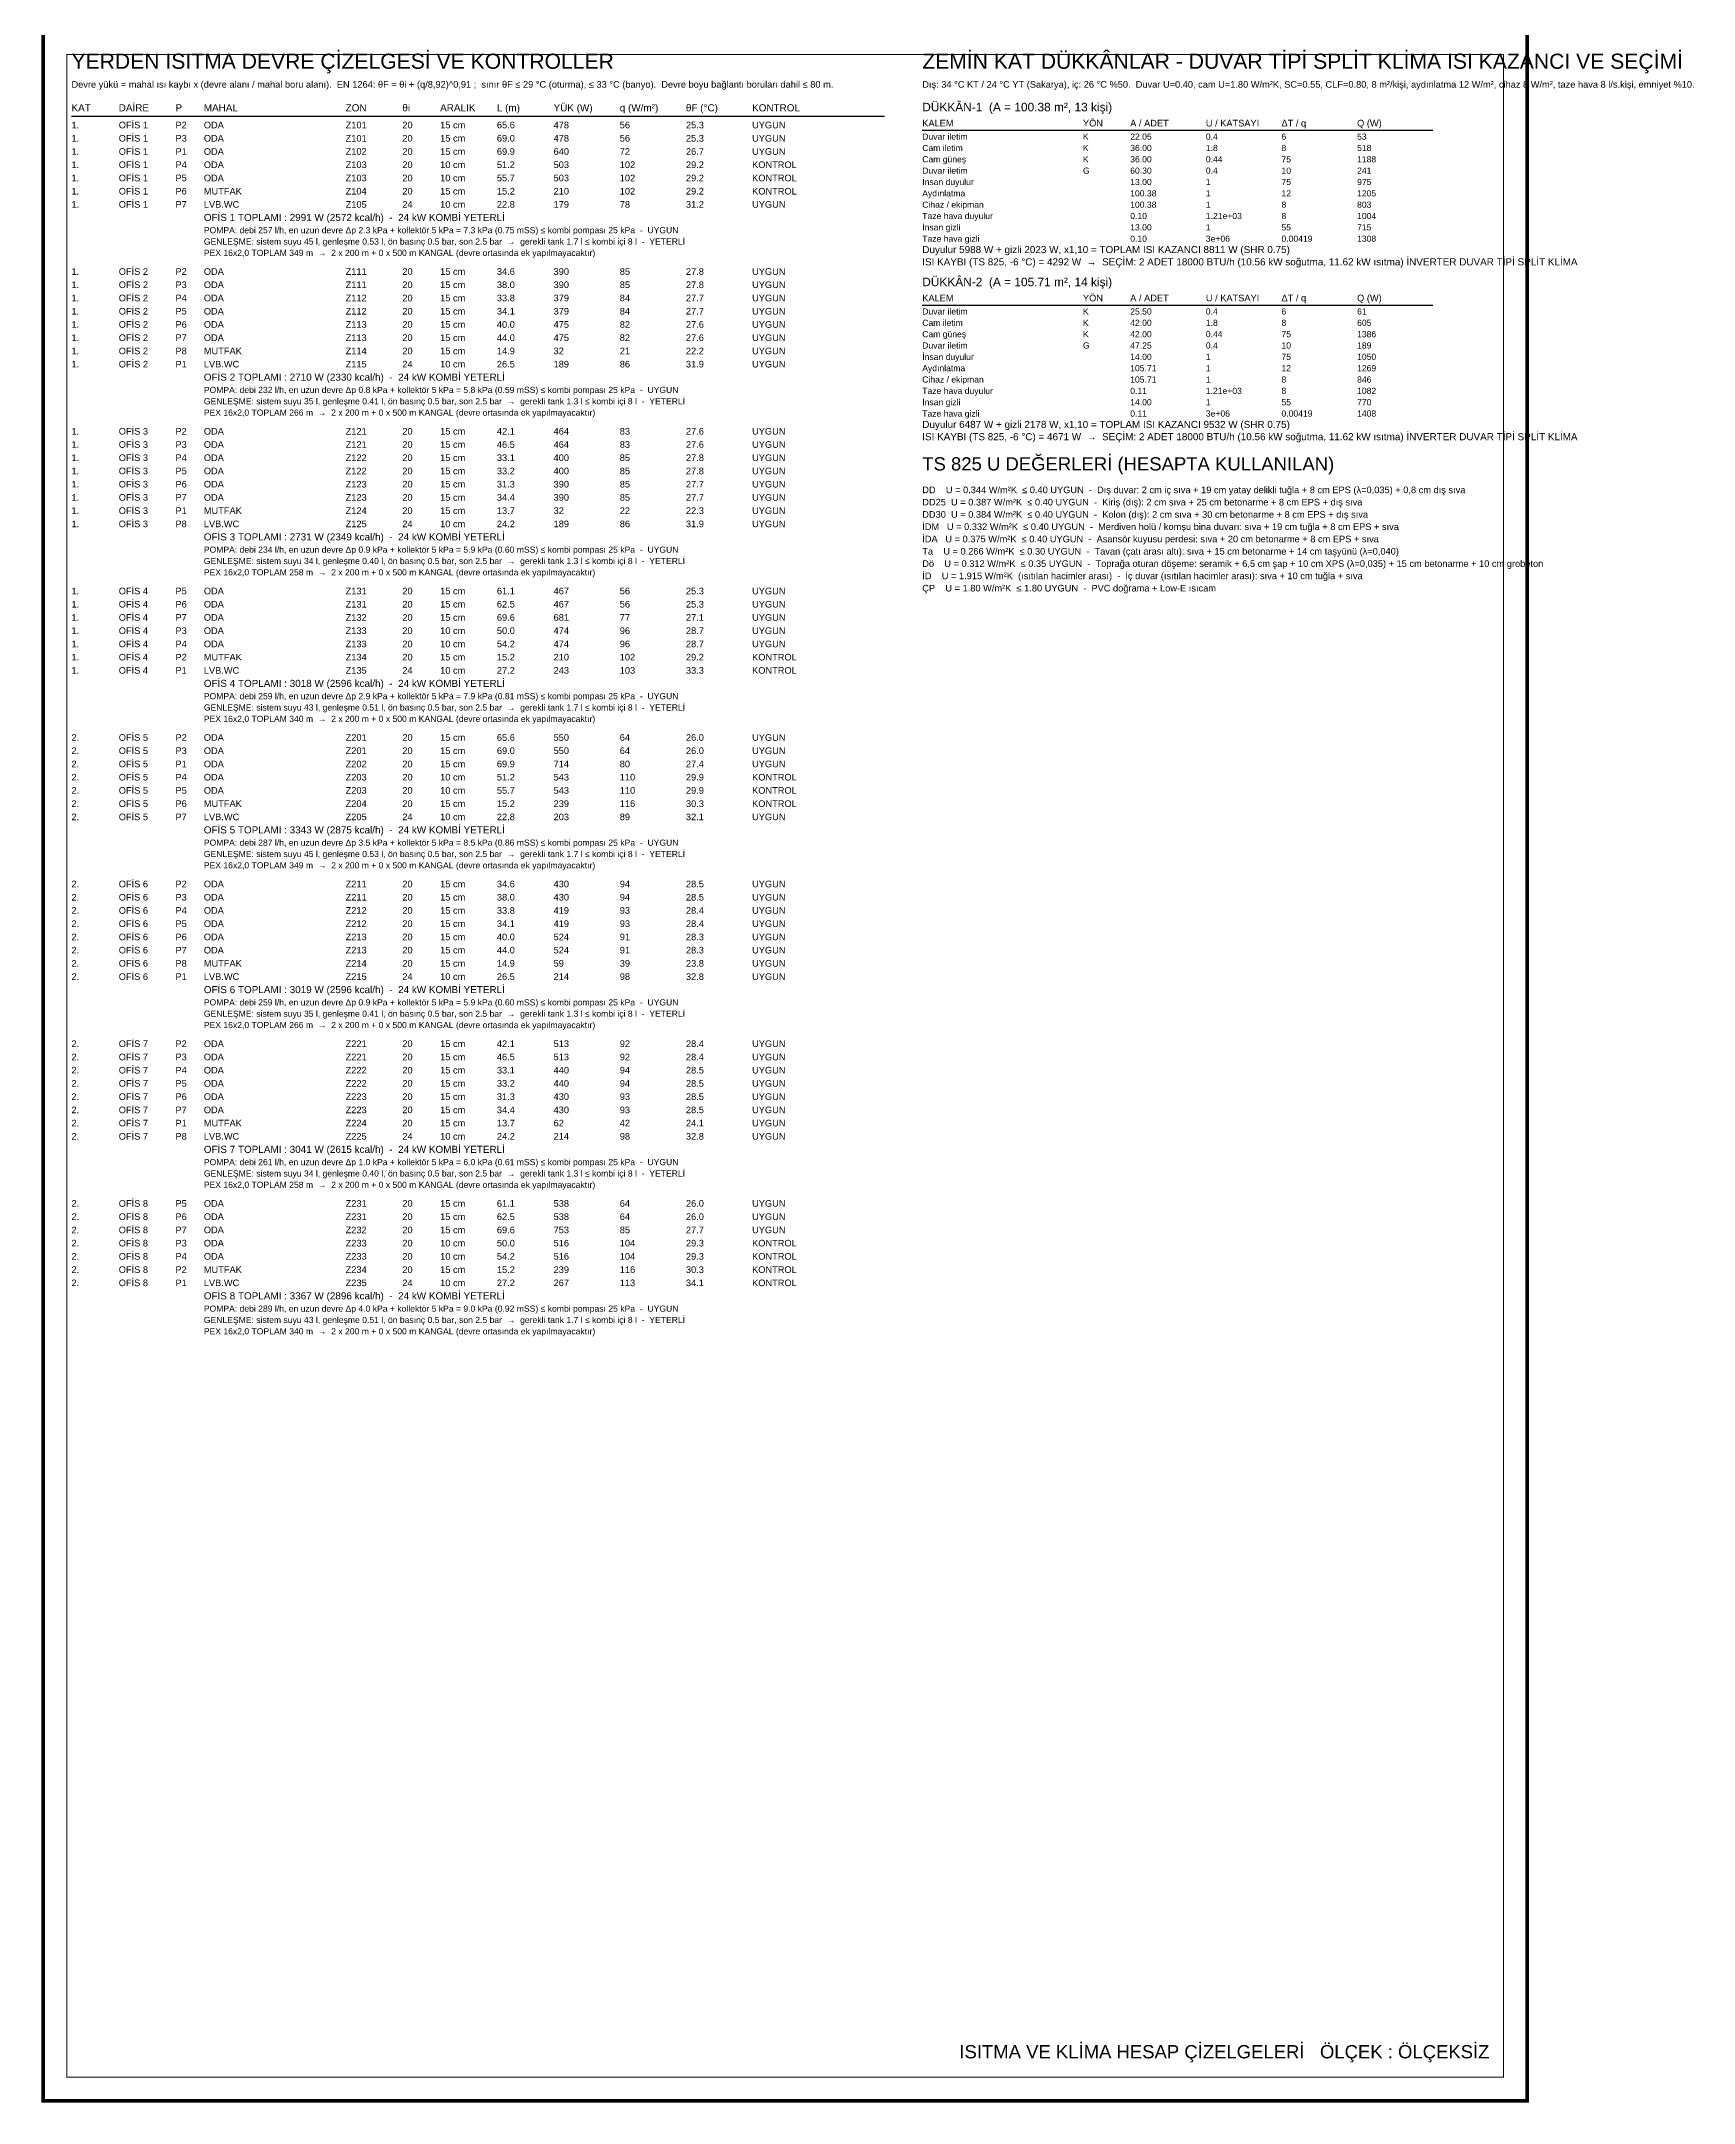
# Model space of a CAD drawing. Header units: centimetres. Extents: x -3952 to 26292, y -15092 to -10712.
# Drawn here: x 24538 to 26286, y -15092 to -12911 of the extents above; entities that cross this region are included whole.
import ezdxf
from ezdxf.enums import TextEntityAlignment as Align

# ---------------------------------------------------------------- set-up
doc = ezdxf.new("R2010")
doc.units = ezdxf.units.CM
doc.layers.add('MTY-PAFTA', color=7, linetype='Continuous')
doc.layers.add('MTY-YAZI', color=7, linetype='Continuous')
doc.layers.add('ROTAS-PAFTA-SINIRI', color=8, linetype='Continuous', plot=False)
doc.styles.add('ROTAS', font='arial.ttf')

# ---------------------------------------------------------------- blocks, each defined once
blk = doc.blocks.new('ROTAS_PAFTA')
blk.add_lwpolyline([(0, 0), (1, 0), (1, 1), (0, 1)], close=True)

msp = doc.modelspace()

# ---------------------------------------------------------------- linework, layer by layer
at = {"layer": 'MTY-PAFTA'}
for points, const_width in [([(24540, -15090), (26110, -15090), (26110, -12900), (24540, -12900)], 4), ([(24565, -15065), (26085, -15065), (26085, -12925), (24565, -12925)], 1)]:
    msp.add_lwpolyline(points, close=True, dxfattribs=dict(at, const_width=const_width))
at = {"layer": 'MTY-YAZI'}
for p, q in [((24570, -12990), (25430, -12990)), ((25470, -13005), (26010, -13005)), ((25470, -13190), (26010, -13190))]:
    msp.add_line(p, q, dxfattribs=at)

# ---------------------------------------------------------------- block references
at = {"layer": 'ROTAS-PAFTA-SINIRI', "xscale": 1570, "yscale": 2190}
msp.add_blockref('ROTAS_PAFTA', (24540, -15090), dxfattribs=at)

# ---------------------------------------------------------------- texts
at = {"layer": 'MTY-PAFTA', "style": 'ROTAS'}
msp.add_text('ISITMA VE KLİMA HESAP ÇİZELGELERİ   ÖLÇEK : ÖLÇEKSİZ', height=14, dxfattribs=at).set_placement((26070, -15045), align=Align.RIGHT)
at = {"layer": 'MTY-YAZI', "style": 'ROTAS'}
for s, height, p in [('YERDEN ISITMA DEVRE ÇİZELGESİ VE KONTROLLER', 16, (24570, -12940)), ('ZEMİN KAT DÜKKÂNLAR - DUVAR TİPİ SPLİT KLİMA ISI KAZANCI VE SEÇİMİ', 16, (25470, -12940)), ('Devre yükü = mahal ısı kaybı x (devre alanı / mahal boru alanı).  EN 1264: θF = θi + (q/8,92)^ 0,91 ;  sınır θF ≤ 29 °C (oturma), ≤ 33 °C (banyo).  Devre boyu bağlantı boruları dahil ≤ 80 m.', 7, (24570, -12960)), ('Dış: 34 °C KT / 24 °C YT (Sakarya), iç: 26 °C %50.  Duvar U=0.40, cam U=1.80 W/m²K, SC=0.55, CLF=0.80, 8 m²/kişi, aydınlatma 12 W/m², cihaz 8 W/m², taze hava 8 l/s.kişi, emniyet %10.', 7, (25470, -12960)), ('KAT', 7.5, (24570, -12985)), ('DAİRE', 7.5, (24620, -12985)), ('P', 7.5, (24680, -12985)), ('MAHAL', 7.5, (24710, -12985)), ('ZON', 7.5, (24860, -12985)), ('θi', 7.5, (24920, -12985)), ('ARALIK', 7.5, (24960, -12985)), ('L (m)', 7.5, (25020, -12985)), ('YÜK (W)', 7.5, (25080, -12985)), ('q (W/m²)', 7.5, (25150, -12985)), ('θF (°C)', 7.5, (25220, -12985)), ('KONTROL', 7.5, (25290, -12985)), ('DÜKKÂN-1  (A = 100.38 m², 13 kişi)', 9, (25470, -12985)), ('1.', 7, (24570, -13003)), ('OFİS 1', 7, (24620, -13003)), ('P2', 7, (24680, -13003)), ('ODA', 7, (24710, -13003)), ('Z101', 7, (24860, -13003)), ('20', 7, (24920, -13003)), ('15 cm', 7, (24960, -13003)), ('65.6', 7, (25020, -13003)), ('478', 7, (25080, -13003)), ('56', 7, (25150, -13003)), ('25.3', 7, (25220, -13003)), ('UYGUN', 7, (25290, -13003)), ('KALEM', 7, (25470, -13001)), ('YÖN', 7, (25640, -13001)), ('A / ADET', 7, (25690, -13001)), ('U / KATSAYI', 7, (25770, -13001)), ('ΔT / q', 7, (25850, -13001)), ('Q (W)', 7, (25930, -13001)), ('1.', 7, (24570, -13017)), ('OFİS 1', 7, (24620, -13017)), ('P3', 7, (24680, -13017)), ('ODA', 7, (24710, -13017)), ('Z101', 7, (24860, -13017)), ('20', 7, (24920, -13017)), ('15 cm', 7, (24960, -13017)), ('69.0', 7, (25020, -13017)), ('478', 7, (25080, -13017)), ('56', 7, (25150, -13017)), ('25.3', 7, (25220, -13017)), ('UYGUN', 7, (25290, -13017)), ('Cam iletim', 6.5, (25470, -13027)), ('Duvar iletim', 6.5, (25470, -13015)), ('K', 6.5, (25640, -13015)), ('K', 6.5, (25640, -13027)), ('36.00', 6.5, (25690, -13027)), ('22.05', 6.5, (25690, -13015)), ('0.4', 6.5, (25770, -13015)), ('1.8', 6.5, (25770, -13027)), ('8', 6.5, (25850, -13027)), ('6', 6.5, (25850, -13015)), ('53', 6.5, (25930, -13015)), ('518', 6.5, (25930, -13027)), ('1.', 7, (24570, -13031)), ('1.', 7, (24570, -13045)), ('OFİS 1', 7, (24620, -13031)), ('OFİS 1', 7, (24620, -13045)), ('P1', 7, (24680, -13031)), ('P4', 7, (24680, -13045)), ('ODA', 7, (24710, -13031)), ('ODA', 7, (24710, -13045)), ('Z102', 7, (24860, -13031)), ('Z103', 7, (24860, -13045)), ('20', 7, (24920, -13031)), ('20', 7, (24920, -13045)), ('15 cm', 7, (24960, -13031)), ('10 cm', 7, (24960, -13045)), ('51.2', 7, (25020, -13045)), ('69.9', 7, (25020, -13031)), ('503', 7, (25080, -13045)), ('640', 7, (25080, -13031)), ('72', 7, (25150, -13031)), ('102', 7, (25150, -13045)), ('26.7', 7, (25220, -13031)), ('29.2', 7, (25220, -13045)), ('UYGUN', 7, (25290, -13031)), ('KONTROL', 7, (25290, -13045)), ('Cam güneş', 6.5, (25470, -13039)), ('K', 6.5, (25640, -13039)), ('36.00', 6.5, (25690, -13039)), ('0.44', 6.5, (25770, -13039)), ('75', 6.5, (25850, -13039)), ('1188', 6.5, (25930, -13039)), ('1.', 7, (24570, -13059)), ('OFİS 1', 7, (24620, -13059)), ('OFİS 1', 7, (24620, -13073)), ('P5', 7, (24680, -13059)), ('ODA', 7, (24710, -13059)), ('Z103', 7, (24860, -13059)), ('20', 7, (24920, -13059)), ('10 cm', 7, (24960, -13059)), ('55.7', 7, (25020, -13059)), ('503', 7, (25080, -13059)), ('102', 7, (25150, -13059)), ('29.2', 7, (25220, -13059)), ('KONTROL', 7, (25290, -13059)), ('Duvar iletim', 6.5, (25470, -13051)), ('İnsan duyulur', 6.5, (25470, -13063)), ('G', 6.5, (25640, -13051)), ('60.30', 6.5, (25690, -13051)), ('13.00', 6.5, (25690, -13063)), ('0.4', 6.5, (25770, -13051)), ('1', 6.5, (25770, -13063)), ('75', 6.5, (25850, -13063)), ('10', 6.5, (25850, -13051)), ('975', 6.5, (25930, -13063)), ('241', 6.5, (25930, -13051)), ('1.', 7, (24570, -13073)), ('1.', 7, (24570, -13087)), ('OFİS 1', 7, (24620, -13087)), ('P6', 7, (24680, -13073)), ('P7', 7, (24680, -13087)), ('MUTFAK', 7, (24710, -13073)), ('LVB.WC', 7, (24710, -13087)), ('Z104', 7, (24860, -13073)), ('Z105', 7, (24860, -13087)), ('20', 7, (24920, -13073)), ('24', 7, (24920, -13087)), ('15 cm', 7, (24960, -13073)), ('10 cm', 7, (24960, -13087)), ('22.8', 7, (25020, -13087)), ('15.2', 7, (25020, -13073)), ('210', 7, (25080, -13073)), ('179', 7, (25080, -13087)), ('78', 7, (25150, -13087)), ('102', 7, (25150, -13073)), ('31.2', 7, (25220, -13087)), ('29.2', 7, (25220, -13073)), ('KONTROL', 7, (25290, -13073)), ('UYGUN', 7, (25290, -13087)), ('Aydınlatma', 6.5, (25470, -13075)), ('Cihaz / ekipman', 6.5, (25470, -13087)), ('100.38', 6.5, (25690, -13075)), ('100.38', 6.5, (25690, -13087)), ('1', 6.5, (25770, -13075)), ('1', 6.5, (25770, -13087)), ('8', 6.5, (25850, -13087)), ('12', 6.5, (25850, -13075)), ('803', 6.5, (25930, -13087)), ('1205', 6.5, (25930, -13075)), ('OFİS 1 TOPLAMI : 2991 W (2572 kcal/h)  -  24 kW KOMBİ YETERLİ', 7.5, (24710, -13101)), ('POMPA: debi 257 l/h, en uzun devre Δp 2.3 kPa + kollektör 5 kPa = 7.3 kPa (0.75 mSS) ≤ kombi pompası 25 kPa  -  UYGUN', 6.5, (24710, -13114)), ('Taze hava duyulur', 6.5, (25470, -13099)), ('İnsan gizli', 6.5, (25470, -13111)), ('0.10', 6.5, (25690, -13099)), ('13.00', 6.5, (25690, -13111)), ('1.21e+03', 6.5, (25770, -13099)), ('1', 6.5, (25770, -13111)), ('8', 6.5, (25850, -13099)), ('55', 6.5, (25850, -13111)), ('715', 6.5, (25930, -13111)), ('1004', 6.5, (25930, -13099)), ('GENLEŞME: sistem suyu 45 l, genleşme 0.53 l, ön basınç 0.5 bar, son 2.5 bar  →  gerekli tank 1.7 l ≤ kombi içi 8 l  -  YETERLİ', 6.5, (24710, -13126)), ('Taze hava gizli', 6.5, (25470, -13123)), ('Duyulur 5988 W + gizli 2023 W, x1,10 = TOPLAM ISI KAZANCI 8811 W (SHR 0.75)', 7.5, (25470, -13135)), ('0.10', 6.5, (25690, -13123)), ('3e+06', 6.5, (25770, -13123)), ('0.00419', 6.5, (25850, -13123)), ('1308', 6.5, (25930, -13123)), ('1.', 7, (24570, -13158)), ('OFİS 2', 7, (24620, -13158)), ('P2', 7, (24680, -13158)), ('ODA', 7, (24710, -13158)), ('PEX 16x2,0 TOPLAM 349 m  →  2 x 200 m + 0 x 500 m KANGAL (devre ortasında ek yapılmayacaktır)', 6.5, (24710, -13138)), ('Z111', 7, (24860, -13158)), ('20', 7, (24920, -13158)), ('15 cm', 7, (24960, -13158)), ('34.6', 7, (25020, -13158)), ('390', 7, (25080, -13158)), ('85', 7, (25150, -13158)), ('27.8', 7, (25220, -13158)), ('UYGUN', 7, (25290, -13158)), ('ISI KAYBI (TS 825, -6 °C) = 4292 W  →  SEÇİM: 2 ADET 18000 BTU/h (10.56 kW soğutma, 11.62 kW ısıtma) İNVERTER DUVAR TİPİ SPLİT KLİMA', 7.5, (25470, -13148)), ('1.', 7, (24570, -13172)), ('OFİS 2', 7, (24620, -13172)), ('P3', 7, (24680, -13172)), ('ODA', 7, (24710, -13172)), ('Z111', 7, (24860, -13172)), ('20', 7, (24920, -13172)), ('15 cm', 7, (24960, -13172)), ('38.0', 7, (25020, -13172)), ('390', 7, (25080, -13172)), ('85', 7, (25150, -13172)), ('27.8', 7, (25220, -13172)), ('UYGUN', 7, (25290, -13172)), ('DÜKKÂN-2  (A = 105.71 m², 14 kişi)', 9, (25470, -13170)), ('1.', 7, (24570, -13186)), ('1.', 7, (24570, -13200)), ('OFİS 2', 7, (24620, -13186)), ('OFİS 2', 7, (24620, -13200)), ('P4', 7, (24680, -13186)), ('P5', 7, (24680, -13200)), ('ODA', 7, (24710, -13186)), ('ODA', 7, (24710, -13200)), ('Z112', 7, (24860, -13186)), ('Z112', 7, (24860, -13200)), ('20', 7, (24920, -13186)), ('20', 7, (24920, -13200)), ('15 cm', 7, (24960, -13186)), ('15 cm', 7, (24960, -13200)), ('33.8', 7, (25020, -13186)), ('34.1', 7, (25020, -13200)), ('379', 7, (25080, -13186)), ('379', 7, (25080, -13200)), ('84', 7, (25150, -13186)), ('84', 7, (25150, -13200)), ('27.7', 7, (25220, -13186)), ('27.7', 7, (25220, -13200)), ('UYGUN', 7, (25290, -13186)), ('UYGUN', 7, (25290, -13200)), ('Duvar iletim', 6.5, (25470, -13200)), ('KALEM', 7, (25470, -13186)), ('YÖN', 7, (25640, -13186)), ('K', 6.5, (25640, -13200)), ('A / ADET', 7, (25690, -13186)), ('25.50', 6.5, (25690, -13200)), ('0.4', 6.5, (25770, -13200)), ('U / KATSAYI', 7, (25770, -13186)), ('ΔT / q', 7, (25850, -13186)), ('6', 6.5, (25850, -13200)), ('Q (W)', 7, (25930, -13186)), ('61', 6.5, (25930, -13200)), ('1.', 7, (24570, -13214)), ('OFİS 2', 7, (24620, -13214)), ('P6', 7, (24680, -13214)), ('ODA', 7, (24710, -13214)), ('Z113', 7, (24860, -13214)), ('20', 7, (24920, -13214)), ('15 cm', 7, (24960, -13214)), ('40.0', 7, (25020, -13214)), ('475', 7, (25080, -13214)), ('82', 7, (25150, -13214)), ('27.6', 7, (25220, -13214)), ('UYGUN', 7, (25290, -13214)), ('Cam iletim', 6.5, (25470, -13212)), ('Cam güneş', 6.5, (25470, -13224)), ('K', 6.5, (25640, -13212)), ('K', 6.5, (25640, -13224)), ('42.00', 6.5, (25690, -13212)), ('42.00', 6.5, (25690, -13224)), ('0.44', 6.5, (25770, -13224)), ('1.8', 6.5, (25770, -13212)), ('8', 6.5, (25850, -13212)), ('75', 6.5, (25850, -13224)), ('605', 6.5, (25930, -13212)), ('1386', 6.5, (25930, -13224)), ('1.', 7, (24570, -13228)), ('1.', 7, (24570, -13242)), ('OFİS 2', 7, (24620, -13228)), ('OFİS 2', 7, (24620, -13242)), ('P7', 7, (24680, -13228)), ('P8', 7, (24680, -13242)), ('ODA', 7, (24710, -13228)), ('MUTFAK', 7, (24710, -13242)), ('Z113', 7, (24860, -13228)), ('Z114', 7, (24860, -13242)), ('20', 7, (24920, -13228)), ('20', 7, (24920, -13242)), ('15 cm', 7, (24960, -13228)), ('15 cm', 7, (24960, -13242)), ('44.0', 7, (25020, -13228)), ('14.9', 7, (25020, -13242)), ('475', 7, (25080, -13228)), ('32', 7, (25080, -13242)), ('82', 7, (25150, -13228)), ('21', 7, (25150, -13242)), ('27.6', 7, (25220, -13228)), ('22.2', 7, (25220, -13242)), ('UYGUN', 7, (25290, -13228)), ('UYGUN', 7, (25290, -13242)), ('Duvar iletim', 6.5, (25470, -13236)), ('G', 6.5, (25640, -13236)), ('47.25', 6.5, (25690, -13236)), ('0.4', 6.5, (25770, -13236)), ('10', 6.5, (25850, -13236)), ('189', 6.5, (25930, -13236)), ('1.', 7, (24570, -13256)), ('OFİS 2', 7, (24620, -13256)), ('P1', 7, (24680, -13256)), ('OFİS 2 TOPLAMI : 2710 W (2330 kcal/h)  -  24 kW KOMBİ YETERLİ', 7.5, (24710, -13270)), ('LVB.WC', 7, (24710, -13256)), ('Z115', 7, (24860, -13256)), ('24', 7, (24920, -13256)), ('10 cm', 7, (24960, -13256)), ('26.5', 7, (25020, -13256)), ('189', 7, (25080, -13256)), ('86', 7, (25150, -13256)), ('31.9', 7, (25220, -13256)), ('UYGUN', 7, (25290, -13256)), ('Aydınlatma', 6.5, (25470, -13260)), ('İnsan duyulur', 6.5, (25470, -13248)), ('14.00', 6.5, (25690, -13248)), ('105.71', 6.5, (25690, -13260)), ('1', 6.5, (25770, -13248)), ('1', 6.5, (25770, -13260)), ('75', 6.5, (25850, -13248)), ('12', 6.5, (25850, -13260)), ('1050', 6.5, (25930, -13248)), ('1269', 6.5, (25930, -13260)), ('POMPA: debi 232 l/h, en uzun devre Δp 0.8 kPa + kollektör 5 kPa = 5.8 kPa (0.59 mSS) ≤ kombi pompası 25 kPa  -  UYGUN', 6.5, (24710, -13283)), ('Taze hava duyulur', 6.5, (25470, -13284)), ('Cihaz / ekipman', 6.5, (25470, -13272)), ('0.11', 6.5, (25690, -13284)), ('105.71', 6.5, (25690, -13272)), ('1', 6.5, (25770, -13272)), ('1.21e+03', 6.5, (25770, -13284)), ('8', 6.5, (25850, -13272)), ('8', 6.5, (25850, -13284)), ('846', 6.5, (25930, -13272)), ('1082', 6.5, (25930, -13284)), ('GENLEŞME: sistem suyu 35 l, genleşme 0.41 l, ön basınç 0.5 bar, son 2.5 bar  →  gerekli tank 1.3 l ≤ kombi içi 8 l  -  YETERLİ', 6.5, (24710, -13295)), ('PEX 16x2,0 TOPLAM 266 m  →  2 x 200 m + 0 x 500 m KANGAL (devre ortasında ek yapılmayacaktır)', 6.5, (24710, -13307)), ('Taze hava gizli', 6.5, (25470, -13308)), ('İnsan gizli', 6.5, (25470, -13296)), ('0.11', 6.5, (25690, -13308)), ('14.00', 6.5, (25690, -13296)), ('3e+06', 6.5, (25770, -13308)), ('1', 6.5, (25770, -13296)), ('55', 6.5, (25850, -13296)), ('0.00419', 6.5, (25850, -13308)), ('770', 6.5, (25930, -13296)), ('1408', 6.5, (25930, -13308)), ('1.', 7, (24570, -13327)), ('OFİS 3', 7, (24620, -13327)), ('P2', 7, (24680, -13327)), ('ODA', 7, (24710, -13327)), ('Z121', 7, (24860, -13327)), ('20', 7, (24920, -13327)), ('15 cm', 7, (24960, -13327)), ('42.1', 7, (25020, -13327)), ('464', 7, (25080, -13327)), ('83', 7, (25150, -13327)), ('27.6', 7, (25220, -13327)), ('UYGUN', 7, (25290, -13327)), ('Duyulur 6487 W + gizli 2178 W, x1,10 = TOPLAM ISI KAZANCI 9532 W (SHR 0.75)', 7.5, (25470, -13320)), ('ISI KAYBI (TS 825, -6 °C) = 4671 W  →  SEÇİM: 2 ADET 18000 BTU/h (10.56 kW soğutma, 11.62 kW ısıtma) İNVERTER DUVAR TİPİ SPLİT KLİMA', 7.5, (25470, -13333)), ('1.', 7, (24570, -13341)), ('1.', 7, (24570, -13355)), ('OFİS 3', 7, (24620, -13341)), ('OFİS 3', 7, (24620, -13355)), ('P3', 7, (24680, -13341)), ('P4', 7, (24680, -13355)), ('ODA', 7, (24710, -13341)), ('ODA', 7, (24710, -13355)), ('Z121', 7, (24860, -13341)), ('Z122', 7, (24860, -13355)), ('20', 7, (24920, -13341)), ('20', 7, (24920, -13355)), ('15 cm', 7, (24960, -13341)), ('15 cm', 7, (24960, -13355)), ('46.5', 7, (25020, -13341)), ('33.1', 7, (25020, -13355)), ('464', 7, (25080, -13341)), ('400', 7, (25080, -13355)), ('83', 7, (25150, -13341)), ('85', 7, (25150, -13355)), ('27.6', 7, (25220, -13341)), ('27.8', 7, (25220, -13355)), ('UYGUN', 7, (25290, -13341)), ('UYGUN', 7, (25290, -13355)), ('TS 825 U DEĞERLERİ (HESAPTA KULLANILAN)', 14, (25470, -13365)), ('1.', 7, (24570, -13369)), ('OFİS 3', 7, (24620, -13369)), ('P5', 7, (24680, -13369)), ('ODA', 7, (24710, -13369)), ('Z122', 7, (24860, -13369)), ('20', 7, (24920, -13369)), ('15 cm', 7, (24960, -13369)), ('33.2', 7, (25020, -13369)), ('400', 7, (25080, -13369)), ('85', 7, (25150, -13369)), ('27.8', 7, (25220, -13369)), ('UYGUN', 7, (25290, -13369)), ('1.', 7, (24570, -13383)), ('1.', 7, (24570, -13397)), ('OFİS 3', 7, (24620, -13383)), ('OFİS 3', 7, (24620, -13397)), ('P6', 7, (24680, -13383)), ('P7', 7, (24680, -13397)), ('ODA', 7, (24710, -13383)), ('ODA', 7, (24710, -13397)), ('Z123', 7, (24860, -13383)), ('Z123', 7, (24860, -13397)), ('20', 7, (24920, -13383)), ('20', 7, (24920, -13397)), ('15 cm', 7, (24960, -13383)), ('15 cm', 7, (24960, -13397)), ('31.3', 7, (25020, -13383)), ('34.4', 7, (25020, -13397)), ('390', 7, (25080, -13383)), ('390', 7, (25080, -13397)), ('85', 7, (25150, -13383)), ('85', 7, (25150, -13397)), ('27.7', 7, (25220, -13383)), ('27.7', 7, (25220, -13397)), ('UYGUN', 7, (25290, -13383)), ('UYGUN', 7, (25290, -13397)), ('DD    U = 0.344 W/m²K  ≤ 0.40 UYGUN  -  Dış duvar: 2 cm iç sıva + 19 cm yatay delikli tuğla + 8 cm EPS (λ=0,035) + 0,8 cm dış sıva', 7, (25470, -13389)), ('1.', 7, (24570, -13411)), ('OFİS 3', 7, (24620, -13411)), ('P1', 7, (24680, -13411)), ('MUTFAK', 7, (24710, -13411)), ('Z124', 7, (24860, -13411)), ('20', 7, (24920, -13411)), ('15 cm', 7, (24960, -13411)), ('13.7', 7, (25020, -13411)), ('32', 7, (25080, -13411)), ('22', 7, (25150, -13411)), ('22.3', 7, (25220, -13411)), ('UYGUN', 7, (25290, -13411)), ('DD25  U = 0.387 W/m²K  ≤ 0.40 UYGUN  -  Kiriş (dış): 2 cm sıva + 25 cm betonarme + 8 cm EPS + dış sıva', 7, (25470, -13402)), ('DD30  U = 0.384 W/m²K  ≤ 0.40 UYGUN  -  Kolon (dış): 2 cm sıva + 30 cm betonarme + 8 cm EPS + dış sıva', 7, (25470, -13415)), ('1.', 7, (24570, -13425)), ('OFİS 3', 7, (24620, -13425)), ('P8', 7, (24680, -13425)), ('OFİS 3 TOPLAMI : 2731 W (2349 kcal/h)  -  24 kW KOMBİ YETERLİ', 7.5, (24710, -13439)), ('LVB.WC', 7, (24710, -13425)), ('Z125', 7, (24860, -13425)), ('24', 7, (24920, -13425)), ('10 cm', 7, (24960, -13425)), ('24.2', 7, (25020, -13425)), ('189', 7, (25080, -13425)), ('86', 7, (25150, -13425)), ('31.9', 7, (25220, -13425)), ('UYGUN', 7, (25290, -13425)), ('İDM   U = 0.332 W/m²K  ≤ 0.40 UYGUN  -  Merdiven holü / komşu bina duvarı: sıva + 19 cm tuğla + 8 cm EPS + sıva', 7, (25470, -13428)), ('İDA   U = 0.375 W/m²K  ≤ 0.40 UYGUN  -  Asansör kuyusu perdesi: sıva + 20 cm betonarme + 8 cm EPS + sıva', 7, (25470, -13441)), ('GENLEŞME: sistem suyu 34 l, genleşme 0.40 l, ön basınç 0.5 bar, son 2.5 bar  →  gerekli tank 1.3 l ≤ kombi içi 8 l  -  YETERLİ', 6.5, (24710, -13464)), ('POMPA: debi 234 l/h, en uzun devre Δp 0.9 kPa + kollektör 5 kPa = 5.9 kPa (0.60 mSS) ≤ kombi pompası 25 kPa  -  UYGUN', 6.5, (24710, -13452)), ('Ta    U = 0.266 W/m²K  ≤ 0.30 UYGUN  -  Tavan (çatı arası altı): sıva + 15 cm betonarme + 14 cm taşyünü (λ=0,040)', 7, (25470, -13454)), ('PEX 16x2,0 TOPLAM 258 m  →  2 x 200 m + 0 x 500 m KANGAL (devre ortasında ek yapılmayacaktır)', 6.5, (24710, -13476)), ('Dö    U = 0.312 W/m²K  ≤ 0.35 UYGUN  -  Toprağa oturan döşeme: seramik + 6,5 cm şap + 10 cm XPS (λ=0,035) + 15 cm betonarme + 10 cm grobeton', 7, (25470, -13467)), ('İD    U = 1.915 W/m²K  (ısıtılan hacimler arası)  -  İç duvar (ısıtılan hacimler arası): sıva + 10 cm tuğla + sıva', 7, (25470, -13480)), ('1.', 7, (24570, -13496)), ('OFİS 4', 7, (24620, -13496)), ('OFİS 4', 7, (24620, -13510)), ('P5', 7, (24680, -13496)), ('ODA', 7, (24710, -13496)), ('Z131', 7, (24860, -13496)), ('20', 7, (24920, -13496)), ('15 cm', 7, (24960, -13496)), ('61.1', 7, (25020, -13496)), ('467', 7, (25080, -13496)), ('56', 7, (25150, -13496)), ('25.3', 7, (25220, -13496)), ('UYGUN', 7, (25290, -13496)), ('ÇP    U = 1.80 W/m²K  ≤ 1.80 UYGUN  -  PVC doğrama + Low-E ısıcam', 7, (25470, -13493)), ('1.', 7, (24570, -13510)), ('1.', 7, (24570, -13524)), ('OFİS 4', 7, (24620, -13524)), ('P6', 7, (24680, -13510)), ('P7', 7, (24680, -13524)), ('ODA', 7, (24710, -13510)), ('ODA', 7, (24710, -13524)), ('Z131', 7, (24860, -13510)), ('Z132', 7, (24860, -13524)), ('20', 7, (24920, -13510)), ('20', 7, (24920, -13524)), ('15 cm', 7, (24960, -13510)), ('15 cm', 7, (24960, -13524)), ('62.5', 7, (25020, -13510)), ('69.6', 7, (25020, -13524)), ('467', 7, (25080, -13510)), ('681', 7, (25080, -13524)), ('56', 7, (25150, -13510)), ('77', 7, (25150, -13524)), ('25.3', 7, (25220, -13510)), ('27.1', 7, (25220, -13524)), ('UYGUN', 7, (25290, -13510)), ('UYGUN', 7, (25290, -13524)), ('1.', 7, (24570, -13538)), ('1.', 7, (24570, -13552)), ('OFİS 4', 7, (24620, -13538)), ('OFİS 4', 7, (24620, -13552)), ('P3', 7, (24680, -13538)), ('P4', 7, (24680, -13552)), ('ODA', 7, (24710, -13538)), ('ODA', 7, (24710, -13552)), ('Z133', 7, (24860, -13538)), ('Z133', 7, (24860, -13552)), ('20', 7, (24920, -13538)), ('20', 7, (24920, -13552)), ('10 cm', 7, (24960, -13538)), ('10 cm', 7, (24960, -13552)), ('50.0', 7, (25020, -13538)), ('54.2', 7, (25020, -13552)), ('474', 7, (25080, -13538)), ('474', 7, (25080, -13552)), ('96', 7, (25150, -13538)), ('96', 7, (25150, -13552)), ('28.7', 7, (25220, -13538)), ('28.7', 7, (25220, -13552)), ('UYGUN', 7, (25290, -13538)), ('UYGUN', 7, (25290, -13552)), ('1.', 7, (24570, -13566)), ('OFİS 4', 7, (24620, -13566)), ('P2', 7, (24680, -13566)), ('MUTFAK', 7, (24710, -13566)), ('Z134', 7, (24860, -13566)), ('20', 7, (24920, -13566)), ('15 cm', 7, (24960, -13566)), ('15.2', 7, (25020, -13566)), ('210', 7, (25080, -13566)), ('102', 7, (25150, -13566)), ('29.2', 7, (25220, -13566)), ('KONTROL', 7, (25290, -13566)), ('1.', 7, (24570, -13580)), ('OFİS 4', 7, (24620, -13580)), ('P1', 7, (24680, -13580)), ('OFİS 4 TOPLAMI : 3018 W (2596 kcal/h)  -  24 kW KOMBİ YETERLİ', 7.5, (24710, -13594)), ('LVB.WC', 7, (24710, -13580)), ('Z135', 7, (24860, -13580)), ('24', 7, (24920, -13580)), ('10 cm', 7, (24960, -13580)), ('27.2', 7, (25020, -13580)), ('243', 7, (25080, -13580)), ('103', 7, (25150, -13580)), ('33.3', 7, (25220, -13580)), ('KONTROL', 7, (25290, -13580)), ('POMPA: debi 259 l/h, en uzun devre Δp 2.9 kPa + kollektör 5 kPa = 7.9 kPa (0.81 mSS) ≤ kombi pompası 25 kPa  -  UYGUN', 6.5, (24710, -13607)), ('GENLEŞME: sistem suyu 43 l, genleşme 0.51 l, ön basınç 0.5 bar, son 2.5 bar  →  gerekli tank 1.7 l ≤ kombi içi 8 l  -  YETERLİ', 6.5, (24710, -13619)), ('PEX 16x2,0 TOPLAM 340 m  →  2 x 200 m + 0 x 500 m KANGAL (devre ortasında ek yapılmayacaktır)', 6.5, (24710, -13631)), ('2.', 7, (24570, -13651)), ('OFİS 5', 7, (24620, -13651)), ('P2', 7, (24680, -13651)), ('ODA', 7, (24710, -13651)), ('Z201', 7, (24860, -13651)), ('20', 7, (24920, -13651)), ('15 cm', 7, (24960, -13651)), ('65.6', 7, (25020, -13651)), ('550', 7, (25080, -13651)), ('64', 7, (25150, -13651)), ('26.0', 7, (25220, -13651)), ('UYGUN', 7, (25290, -13651)), ('2.', 7, (24570, -13665)), ('2.', 7, (24570, -13679)), ('OFİS 5', 7, (24620, -13665)), ('OFİS 5', 7, (24620, -13679)), ('P3', 7, (24680, -13665)), ('P1', 7, (24680, -13679)), ('ODA', 7, (24710, -13665)), ('ODA', 7, (24710, -13679)), ('Z201', 7, (24860, -13665)), ('Z202', 7, (24860, -13679)), ('20', 7, (24920, -13665)), ('20', 7, (24920, -13679)), ('15 cm', 7, (24960, -13665)), ('15 cm', 7, (24960, -13679)), ('69.0', 7, (25020, -13665)), ('69.9', 7, (25020, -13679)), ('550', 7, (25080, -13665)), ('714', 7, (25080, -13679)), ('80', 7, (25150, -13679)), ('64', 7, (25150, -13665)), ('26.0', 7, (25220, -13665)), ('27.4', 7, (25220, -13679)), ('UYGUN', 7, (25290, -13665)), ('UYGUN', 7, (25290, -13679)), ('2.', 7, (24570, -13693)), ('OFİS 5', 7, (24620, -13693)), ('P4', 7, (24680, -13693)), ('ODA', 7, (24710, -13693)), ('Z203', 7, (24860, -13693)), ('20', 7, (24920, -13693)), ('10 cm', 7, (24960, -13693)), ('51.2', 7, (25020, -13693)), ('543', 7, (25080, -13693)), ('110', 7, (25150, -13693)), ('29.9', 7, (25220, -13693)), ('KONTROL', 7, (25290, -13693)), ('2.', 7, (24570, -13707)), ('2.', 7, (24570, -13721)), ('OFİS 5', 7, (24620, -13707)), ('OFİS 5', 7, (24620, -13721)), ('P5', 7, (24680, -13707)), ('P6', 7, (24680, -13721)), ('ODA', 7, (24710, -13707)), ('MUTFAK', 7, (24710, -13721)), ('Z203', 7, (24860, -13707)), ('Z204', 7, (24860, -13721)), ('20', 7, (24920, -13707)), ('20', 7, (24920, -13721)), ('10 cm', 7, (24960, -13707)), ('15 cm', 7, (24960, -13721)), ('55.7', 7, (25020, -13707)), ('15.2', 7, (25020, -13721)), ('543', 7, (25080, -13707)), ('239', 7, (25080, -13721)), ('110', 7, (25150, -13707)), ('116', 7, (25150, -13721)), ('30.3', 7, (25220, -13721)), ('29.9', 7, (25220, -13707)), ('KONTROL', 7, (25290, -13707)), ('KONTROL', 7, (25290, -13721)), ('2.', 7, (24570, -13735)), ('OFİS 5', 7, (24620, -13735)), ('P7', 7, (24680, -13735)), ('OFİS 5 TOPLAMI : 3343 W (2875 kcal/h)  -  24 kW KOMBİ YETERLİ', 7.5, (24710, -13749)), ('LVB.WC', 7, (24710, -13735)), ('Z205', 7, (24860, -13735)), ('24', 7, (24920, -13735)), ('10 cm', 7, (24960, -13735)), ('22.8', 7, (25020, -13735)), ('203', 7, (25080, -13735)), ('89', 7, (25150, -13735)), ('32.1', 7, (25220, -13735)), ('UYGUN', 7, (25290, -13735)), ('POMPA: debi 287 l/h, en uzun devre Δp 3.5 kPa + kollektör 5 kPa = 8.5 kPa (0.86 mSS) ≤ kombi pompası 25 kPa  -  UYGUN', 6.5, (24710, -13762)), ('GENLEŞME: sistem suyu 45 l, genleşme 0.53 l, ön basınç 0.5 bar, son 2.5 bar  →  gerekli tank 1.7 l ≤ kombi içi 8 l  -  YETERLİ', 6.5, (24710, -13774)), ('PEX 16x2,0 TOPLAM 349 m  →  2 x 200 m + 0 x 500 m KANGAL (devre ortasında ek yapılmayacaktır)', 6.5, (24710, -13786)), ('2.', 7, (24570, -13806)), ('OFİS 6', 7, (24620, -13806)), ('P2', 7, (24680, -13806)), ('ODA', 7, (24710, -13806)), ('Z211', 7, (24860, -13806)), ('20', 7, (24920, -13806)), ('15 cm', 7, (24960, -13806)), ('34.6', 7, (25020, -13806)), ('430', 7, (25080, -13806)), ('94', 7, (25150, -13806)), ('28.5', 7, (25220, -13806)), ('UYGUN', 7, (25290, -13806)), ('2.', 7, (24570, -13820)), ('2.', 7, (24570, -13834)), ('OFİS 6', 7, (24620, -13820)), ('OFİS 6', 7, (24620, -13834)), ('P3', 7, (24680, -13820)), ('P4', 7, (24680, -13834)), ('ODA', 7, (24710, -13820)), ('ODA', 7, (24710, -13834)), ('Z211', 7, (24860, -13820)), ('Z212', 7, (24860, -13834)), ('20', 7, (24920, -13820)), ('20', 7, (24920, -13834)), ('15 cm', 7, (24960, -13820)), ('15 cm', 7, (24960, -13834)), ('38.0', 7, (25020, -13820)), ('33.8', 7, (25020, -13834)), ('430', 7, (25080, -13820)), ('419', 7, (25080, -13834)), ('94', 7, (25150, -13820)), ('93', 7, (25150, -13834)), ('28.5', 7, (25220, -13820)), ('28.4', 7, (25220, -13834)), ('UYGUN', 7, (25290, -13820)), ('UYGUN', 7, (25290, -13834)), ('2.', 7, (24570, -13848)), ('OFİS 6', 7, (24620, -13848)), ('P5', 7, (24680, -13848)), ('ODA', 7, (24710, -13848)), ('Z212', 7, (24860, -13848)), ('20', 7, (24920, -13848)), ('15 cm', 7, (24960, -13848)), ('34.1', 7, (25020, -13848)), ('419', 7, (25080, -13848)), ('93', 7, (25150, -13848)), ('28.4', 7, (25220, -13848)), ('UYGUN', 7, (25290, -13848)), ('2.', 7, (24570, -13862)), ('2.', 7, (24570, -13876)), ('OFİS 6', 7, (24620, -13862)), ('OFİS 6', 7, (24620, -13876)), ('P6', 7, (24680, -13862)), ('P7', 7, (24680, -13876)), ('ODA', 7, (24710, -13862)), ('ODA', 7, (24710, -13876)), ('Z213', 7, (24860, -13862)), ('Z213', 7, (24860, -13876)), ('20', 7, (24920, -13862)), ('20', 7, (24920, -13876)), ('15 cm', 7, (24960, -13862)), ('15 cm', 7, (24960, -13876)), ('40.0', 7, (25020, -13862)), ('44.0', 7, (25020, -13876)), ('524', 7, (25080, -13862)), ('524', 7, (25080, -13876)), ('91', 7, (25150, -13862)), ('91', 7, (25150, -13876)), ('28.3', 7, (25220, -13862)), ('28.3', 7, (25220, -13876)), ('UYGUN', 7, (25290, -13862)), ('UYGUN', 7, (25290, -13876)), ('2.', 7, (24570, -13890)), ('OFİS 6', 7, (24620, -13890)), ('P8', 7, (24680, -13890)), ('MUTFAK', 7, (24710, -13890)), ('Z214', 7, (24860, -13890)), ('20', 7, (24920, -13890)), ('15 cm', 7, (24960, -13890)), ('14.9', 7, (25020, -13890)), ('59', 7, (25080, -13890)), ('39', 7, (25150, -13890)), ('23.8', 7, (25220, -13890)), ('UYGUN', 7, (25290, -13890)), ('2.', 7, (24570, -13904)), ('OFİS 6', 7, (24620, -13904)), ('P1', 7, (24680, -13904)), ('OFİS 6 TOPLAMI : 3019 W (2596 kcal/h)  -  24 kW KOMBİ YETERLİ', 7.5, (24710, -13918)), ('LVB.WC', 7, (24710, -13904)), ('Z215', 7, (24860, -13904)), ('24', 7, (24920, -13904)), ('10 cm', 7, (24960, -13904)), ('26.5', 7, (25020, -13904)), ('214', 7, (25080, -13904)), ('98', 7, (25150, -13904)), ('32.8', 7, (25220, -13904)), ('UYGUN', 7, (25290, -13904)), ('GENLEŞME: sistem suyu 35 l, genleşme 0.41 l, ön basınç 0.5 bar, son 2.5 bar  →  gerekli tank 1.3 l ≤ kombi içi 8 l  -  YETERLİ', 6.5, (24710, -13943)), ('POMPA: debi 259 l/h, en uzun devre Δp 0.9 kPa + kollektör 5 kPa = 5.9 kPa (0.60 mSS) ≤ kombi pompası 25 kPa  -  UYGUN', 6.5, (24710, -13931)), ('PEX 16x2,0 TOPLAM 266 m  →  2 x 200 m + 0 x 500 m KANGAL (devre ortasında ek yapılmayacaktır)', 6.5, (24710, -13955)), ('2.', 7, (24570, -13975)), ('OFİS 7', 7, (24620, -13975)), ('OFİS 7', 7, (24620, -13989)), ('P2', 7, (24680, -13975)), ('ODA', 7, (24710, -13975)), ('Z221', 7, (24860, -13975)), ('20', 7, (24920, -13975)), ('15 cm', 7, (24960, -13975)), ('42.1', 7, (25020, -13975)), ('513', 7, (25080, -13975)), ('92', 7, (25150, -13975)), ('28.4', 7, (25220, -13975)), ('UYGUN', 7, (25290, -13975)), ('2.', 7, (24570, -13989)), ('2.', 7, (24570, -14003)), ('OFİS 7', 7, (24620, -14003)), ('P3', 7, (24680, -13989)), ('P4', 7, (24680, -14003)), ('ODA', 7, (24710, -13989)), ('ODA', 7, (24710, -14003)), ('Z221', 7, (24860, -13989)), ('Z222', 7, (24860, -14003)), ('20', 7, (24920, -13989)), ('20', 7, (24920, -14003)), ('15 cm', 7, (24960, -13989)), ('15 cm', 7, (24960, -14003)), ('46.5', 7, (25020, -13989)), ('33.1', 7, (25020, -14003)), ('440', 7, (25080, -14003)), ('513', 7, (25080, -13989)), ('92', 7, (25150, -13989)), ('94', 7, (25150, -14003)), ('28.4', 7, (25220, -13989)), ('28.5', 7, (25220, -14003)), ('UYGUN', 7, (25290, -13989)), ('UYGUN', 7, (25290, -14003)), ('2.', 7, (24570, -14017)), ('2.', 7, (24570, -14031)), ('OFİS 7', 7, (24620, -14017)), ('OFİS 7', 7, (24620, -14031)), ('P5', 7, (24680, -14017)), ('P6', 7, (24680, -14031)), ('ODA', 7, (24710, -14017)), ('ODA', 7, (24710, -14031)), ('Z222', 7, (24860, -14017)), ('Z223', 7, (24860, -14031)), ('20', 7, (24920, -14017)), ('20', 7, (24920, -14031)), ('15 cm', 7, (24960, -14017)), ('15 cm', 7, (24960, -14031)), ('33.2', 7, (25020, -14017)), ('31.3', 7, (25020, -14031)), ('440', 7, (25080, -14017)), ('430', 7, (25080, -14031)), ('94', 7, (25150, -14017)), ('93', 7, (25150, -14031)), ('28.5', 7, (25220, -14017)), ('28.5', 7, (25220, -14031)), ('UYGUN', 7, (25290, -14017)), ('UYGUN', 7, (25290, -14031)), ('2.', 7, (24570, -14045)), ('OFİS 7', 7, (24620, -14045)), ('P7', 7, (24680, -14045)), ('ODA', 7, (24710, -14045)), ('Z223', 7, (24860, -14045)), ('20', 7, (24920, -14045)), ('15 cm', 7, (24960, -14045)), ('34.4', 7, (25020, -14045)), ('430', 7, (25080, -14045)), ('93', 7, (25150, -14045)), ('28.5', 7, (25220, -14045)), ('UYGUN', 7, (25290, -14045)), ('2.', 7, (24570, -14059)), ('2.', 7, (24570, -14073)), ('OFİS 7', 7, (24620, -14059)), ('OFİS 7', 7, (24620, -14073)), ('P1', 7, (24680, -14059)), ('P8', 7, (24680, -14073)), ('MUTFAK', 7, (24710, -14059)), ('LVB.WC', 7, (24710, -14073)), ('Z224', 7, (24860, -14059)), ('Z225', 7, (24860, -14073)), ('20', 7, (24920, -14059)), ('24', 7, (24920, -14073)), ('15 cm', 7, (24960, -14059)), ('10 cm', 7, (24960, -14073)), ('24.2', 7, (25020, -14073)), ('13.7', 7, (25020, -14059)), ('62', 7, (25080, -14059)), ('214', 7, (25080, -14073)), ('42', 7, (25150, -14059)), ('98', 7, (25150, -14073)), ('32.8', 7, (25220, -14073)), ('24.1', 7, (25220, -14059)), ('UYGUN', 7, (25290, -14059)), ('UYGUN', 7, (25290, -14073)), ('OFİS 7 TOPLAMI : 3041 W (2615 kcal/h)  -  24 kW KOMBİ YETERLİ', 7.5, (24710, -14087)), ('GENLEŞME: sistem suyu 34 l, genleşme 0.40 l, ön basınç 0.5 bar, son 2.5 bar  →  gerekli tank 1.3 l ≤ kombi içi 8 l  -  YETERLİ', 6.5, (24710, -14112)), ('POMPA: debi 261 l/h, en uzun devre Δp 1.0 kPa + kollektör 5 kPa = 6.0 kPa (0.61 mSS) ≤ kombi pompası 25 kPa  -  UYGUN', 6.5, (24710, -14100)), ('PEX 16x2,0 TOPLAM 258 m  →  2 x 200 m + 0 x 500 m KANGAL (devre ortasında ek yapılmayacaktır)', 6.5, (24710, -14124)), ('2.', 7, (24570, -14144)), ('2.', 7, (24570, -14158)), ('OFİS 8', 7, (24620, -14144)), ('OFİS 8', 7, (24620, -14158)), ('P5', 7, (24680, -14144)), ('P6', 7, (24680, -14158)), ('ODA', 7, (24710, -14144)), ('ODA', 7, (24710, -14158)), ('Z231', 7, (24860, -14144)), ('Z231', 7, (24860, -14158)), ('20', 7, (24920, -14144)), ('20', 7, (24920, -14158)), ('15 cm', 7, (24960, -14144)), ('15 cm', 7, (24960, -14158)), ('61.1', 7, (25020, -14144)), ('62.5', 7, (25020, -14158)), ('538', 7, (25080, -14144)), ('538', 7, (25080, -14158)), ('64', 7, (25150, -14144)), ('64', 7, (25150, -14158)), ('26.0', 7, (25220, -14144)), ('26.0', 7, (25220, -14158)), ('UYGUN', 7, (25290, -14144)), ('UYGUN', 7, (25290, -14158)), ('2.', 7, (24570, -14172)), ('OFİS 8', 7, (24620, -14172)), ('OFİS 8', 7, (24620, -14186)), ('P7', 7, (24680, -14172)), ('ODA', 7, (24710, -14172)), ('Z232', 7, (24860, -14172)), ('20', 7, (24920, -14172)), ('15 cm', 7, (24960, -14172)), ('69.6', 7, (25020, -14172)), ('753', 7, (25080, -14172)), ('85', 7, (25150, -14172)), ('27.7', 7, (25220, -14172)), ('UYGUN', 7, (25290, -14172)), ('2.', 7, (24570, -14186)), ('2.', 7, (24570, -14200)), ('OFİS 8', 7, (24620, -14200)), ('P3', 7, (24680, -14186)), ('P4', 7, (24680, -14200)), ('ODA', 7, (24710, -14186)), ('ODA', 7, (24710, -14200)), ('Z233', 7, (24860, -14186)), ('Z233', 7, (24860, -14200)), ('20', 7, (24920, -14186)), ('20', 7, (24920, -14200)), ('10 cm', 7, (24960, -14186)), ('10 cm', 7, (24960, -14200)), ('50.0', 7, (25020, -14186)), ('54.2', 7, (25020, -14200)), ('516', 7, (25080, -14186)), ('516', 7, (25080, -14200)), ('104', 7, (25150, -14186)), ('104', 7, (25150, -14200)), ('29.3', 7, (25220, -14186)), ('29.3', 7, (25220, -14200)), ('KONTROL', 7, (25290, -14186)), ('KONTROL', 7, (25290, -14200)), ('2.', 7, (24570, -14214)), ('2.', 7, (24570, -14228)), ('OFİS 8', 7, (24620, -14214)), ('OFİS 8', 7, (24620, -14228)), ('P2', 7, (24680, -14214)), ('P1', 7, (24680, -14228)), ('MUTFAK', 7, (24710, -14214)), ('LVB.WC', 7, (24710, -14228)), ('Z234', 7, (24860, -14214)), ('Z235', 7, (24860, -14228)), ('20', 7, (24920, -14214)), ('24', 7, (24920, -14228)), ('15 cm', 7, (24960, -14214)), ('10 cm', 7, (24960, -14228)), ('27.2', 7, (25020, -14228)), ('15.2', 7, (25020, -14214)), ('239', 7, (25080, -14214)), ('267', 7, (25080, -14228)), ('116', 7, (25150, -14214)), ('113', 7, (25150, -14228)), ('30.3', 7, (25220, -14214)), ('34.1', 7, (25220, -14228)), ('KONTROL', 7, (25290, -14214)), ('KONTROL', 7, (25290, -14228)), ('OFİS 8 TOPLAMI : 3367 W (2896 kcal/h)  -  24 kW KOMBİ YETERLİ', 7.5, (24710, -14242)), ('GENLEŞME: sistem suyu 43 l, genleşme 0.51 l, ön basınç 0.5 bar, son 2.5 bar  →  gerekli tank 1.7 l ≤ kombi içi 8 l  -  YETERLİ', 6.5, (24710, -14267)), ('POMPA: debi 289 l/h, en uzun devre Δp 4.0 kPa + kollektör 5 kPa = 9.0 kPa (0.92 mSS) ≤ kombi pompası 25 kPa  -  UYGUN', 6.5, (24710, -14255)), ('PEX 16x2,0 TOPLAM 340 m  →  2 x 200 m + 0 x 500 m KANGAL (devre ortasında ek yapılmayacaktır)', 6.5, (24710, -14279))]:
    msp.add_text(s, height=height, dxfattribs=at).set_placement(p)

doc.saveas('drawing.dxf')
